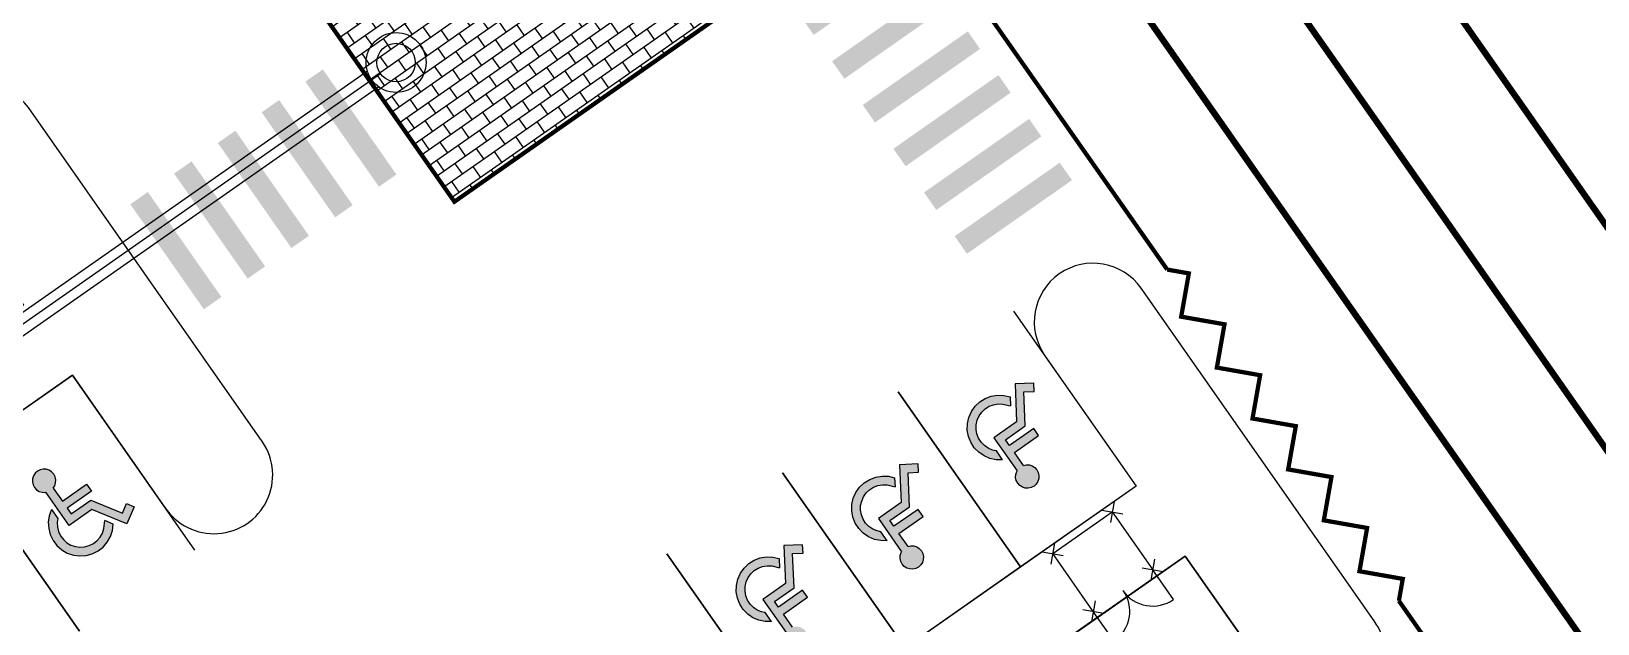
# Model space of a CAD drawing. Header units: millimetres. Extents: x 152904052 to 153933663, y 538271515 to 539240469.
# Drawn here: x 153342112 to 153378759, y 538622528 to 538636389 of the extents above; entities that cross this region are included whole.
import ezdxf

# ---------------------------------------------------------------- set-up
doc = ezdxf.new("R2010")
doc.units = ezdxf.units.MM
doc.layers.add('FENC', color=7, linetype='Continuous')
doc.layers.add('SCHM', color=9, linetype='Continuous')

# ---------------------------------------------------------------- blocks, each defined once
blk = doc.blocks.new('MF-2(H2000)')
for points in [[(48447494, 24728615), (48447141, 24728262)], [(48447141, 24728615), (48447494, 24728262)], [(48449194, 24728615), (48448841, 24728262)], [(48448841, 24728615), (48449194, 24728262)], [(48447494, 24726965), (48447141, 24726612)], [(48447141, 24726965), (48447494, 24726612)], [(48449194, 24726965), (48448841, 24726612)], [(48448841, 24726965), (48449194, 24726612)]]:
    blk.add_lwpolyline(points)
at = {"ltscale": 3}
blk.add_lwpolyline([(48447317, 24726788), (48447317, 24726788), (48447317, 24728438), (48449017, 24728438), (48449017, 24726788), (48449017, 24726788)], dxfattribs=at)
at = {"ltscale": 5}
for points in [[(48448167, 24726788, -0.414214), (48447317, 24725938), (48447317, 24726788)], [(48448167, 24726788, 0.414214), (48449017, 24725938), (48449017, 24726788)]]:
    blk.add_lwpolyline(points, format="xyb", dxfattribs=at)

msp = doc.modelspace()

# ---------------------------------------------------------------- hatches: boundary and pattern name
at = {"layer": 'SCHM'}
h = msp.add_hatch(dxfattribs=at)
h.set_pattern_fill('AR-B816', color=256, scale=1.5, angle=35, style=0)
h.set_pattern_definition([(35, (153148155.48, 538533342.43), (-174.8261, 249.67754), []), (125, (153148155.48, 538533342.43), (-424.50364, 74.85145), [304.8, -304.8])])
h.paths.add_polyline_path([(153349099.9, 538637046.8), (153348755.7, 538637538.3), (153348526, 538637377.4), (153352010.4, 538632401), (153361840.3, 538639284), (153358355.8, 538644260.3), (153357902.8, 538643943.1), (153358160.9, 538643574.5), (153356567.6, 538642458.9), (153354149.9, 538640766), (153354235.9, 538640643.1)])
h.paths.add_polyline_path([(153343851.6, 538644542), (153343974.5, 538644628.1), (153343759.4, 538644935.2), (153343406.8, 538644688.3), (153348526, 538637377.4), (153348755.7, 538637538.3)])
h.paths.add_polyline_path([(153339084.8, 538651611.3), (153338732.1, 538651364.4), (153343406.8, 538644688.3), (153343759.4, 538644935.2)])
h.paths.add_polyline_path([(153348074.4, 538658943.6), (153347050.9, 538658226.9), (153347323.3, 538657837.8), (153347855.8, 538658210.6), (153348070.9, 538657903.5), (153348562, 538658247.3)])
h.paths.add_polyline_path([(153345084.9, 538656850.3), (153338941.3, 538652548.5), (153339213.7, 538652159.4), (153345357.4, 538656461.2)])
h.paths.add_polyline_path([(153353236.6, 538651571.2), (153352783.6, 538651254), (153352998.7, 538650946.9), (153353942.2, 538649599.4), (153354630.5, 538648616.4), (153355261.5, 538647715.3), (153355892.4, 538646814.2), (153356523.3, 538645913.2), (153357211.6, 538644930.2), (153357902.8, 538643943.1), (153358355.8, 538644260.3)])
h.paths.add_polyline_path([(153348562, 538658247.3), (153348070.9, 538657903.5), (153352783.6, 538651254), (153353236.6, 538651571.2)])
for points in [[(153364602.4, 538626590.2), (153364690.9, 538626571.8), (153364837.7, 538626362.2), (153364687.6, 538626363.3), (153364540.7, 538626393.9), (153364402.7, 538626452.7), (153364279, 538626537.6), (153364174.4, 538626645.2), (153364093, 538626771.2), (153364037.9, 538626910.8), (153364011.4, 538627058.5), (153364014.5, 538627208.5), (153364046.9, 538627355), (153364107.6, 538627492.2), (153364194.1, 538627614.8), (153364303, 538627718.1), (153364430.1, 538627797.8), (153364570.4, 538627851.1), (153364718.4, 538627875.7), (153364868.4, 538627870.7), (153365014.4, 538627836.3), (153365023.4, 538627623.7), (153364841.2, 538627666.7), (153364731.9, 538627670.3), (153364624, 538627652.4), (153364521.8, 538627613.6), (153364429.1, 538627555.4), (153364349.8, 538627480.2), (153364286.7, 538627390.8), (153364242.5, 538627290.8), (153364218.8, 538627184), (153364216.6, 538627074.7), (153364235.9, 538626967), (153364276, 538626865.3), (153364335.4, 538626773.4), (153364411.6, 538626695), (153364501.8, 538626633.1)], [(153365590.9, 538626181.1), (153365639.3, 538626128.3), (153365672.3, 538626064.9), (153365687.8, 538625995), (153365684.7, 538625923.5), (153365663.1, 538625855.2), (153365624.7, 538625794.9), (153365571.9, 538625746.5), (153365508.4, 538625713.5), (153365438.6, 538625698), (153365367.1, 538625701.1), (153365298.8, 538625722.6), (153365238.5, 538625761.1), (153365190.1, 538625813.9), (153365157.1, 538625877.3), (153365141.6, 538625947.2), (153365144.7, 538626018.7), (153365166.2, 538626087), (153365177, 538626103.8), (153364633.3, 538626880.3), (153365165.2, 538627252.7), (153365127.7, 538628138.9), (153365564.9, 538628157.4), (153365573.1, 538627962.7), (153365330.6, 538627952.5), (153365364.4, 538627154.3), (153364904.6, 538626832.4), (153364998.3, 538626698.7), (153365564.6, 538627095.2), (153365679.9, 538626930.5), (153365113.6, 538626534), (153365326.5, 538626229.9), (153365390.8, 538626244.2), (153365462.3, 538626241.1), (153365530.5, 538626219.6)], [(153342669.4, 538625965.3), (153342636.3, 538626028.8), (153342588, 538626081.6), (153342527.6, 538626120), (153342459.4, 538626141.5), (153342387.9, 538626144.7), (153342318, 538626129.2), (153342254.5, 538626096.1), (153342201.7, 538626047.8), (153342163.3, 538625987.4), (153342141.8, 538625919.2), (153342138.6, 538625847.7), (153342154.1, 538625777.8), (153342187.2, 538625714.3), (153342235.5, 538625661.6), (153342295.9, 538625623.1), (153342364.1, 538625601.6), (153342435.6, 538625598.5), (153342455.2, 538625602.8), (153342998.8, 538624826.4), (153343530.7, 538625198.8), (153344350.6, 538624860.5), (153344517.5, 538625264.9), (153344337.5, 538625339.2), (153344244.9, 538625114.9), (153343506.4, 538625419.6), (153343046.7, 538625097.7), (153342953, 538625231.5), (153343519.3, 538625628), (153343404, 538625792.6), (153342837.7, 538625396.1), (153342624.8, 538625700.2), (153342660.2, 538625755.7), (153342681.7, 538625824), (153342684.9, 538625895.5)], [(153362887.7, 538624288.3), (153362936.1, 538624235.5), (153362969.1, 538624172.1), (153362984.6, 538624102.2), (153362981.5, 538624030.7), (153362959.9, 538623962.4), (153362921.5, 538623902.1), (153362868.7, 538623853.7), (153362805.2, 538623820.7), (153362735.4, 538623805.2), (153362663.9, 538623808.3), (153362595.6, 538623829.8), (153362535.3, 538623868.3), (153362486.9, 538623921.1), (153362453.9, 538623984.5), (153362438.4, 538624054.4), (153362441.5, 538624125.9), (153362463, 538624194.2), (153362473.8, 538624211), (153361930.1, 538624987.5), (153362462, 538625359.9), (153362424.5, 538626246.1), (153362861.7, 538626264.6), (153362869.9, 538626069.9), (153362627.4, 538626059.7), (153362661.2, 538625261.5), (153362201.4, 538624939.6), (153362295.1, 538624805.8), (153362861.4, 538625202.3), (153362976.7, 538625037.7), (153362410.4, 538624641.2), (153362623.3, 538624337.1), (153362687.6, 538624351.4), (153362759.1, 538624348.3), (153362827.3, 538624326.8)], [(153361899.2, 538624697.4), (153361987.7, 538624679), (153362134.5, 538624469.4), (153361984.4, 538624470.5), (153361837.5, 538624501), (153361699.5, 538624559.9), (153361575.8, 538624644.8), (153361471.2, 538624752.4), (153361389.8, 538624878.4), (153361334.7, 538625018), (153361308.2, 538625165.7), (153361311.2, 538625315.7), (153361343.7, 538625462.2), (153361404.4, 538625599.4), (153361490.9, 538625722), (153361599.8, 538625825.3), (153361726.9, 538625905), (153361867.2, 538625958.3), (153362015.2, 538625982.9), (153362165.1, 538625977.9), (153362311.2, 538625943.5), (153362320.2, 538625730.9), (153362138, 538625773.9), (153362028.7, 538625777.5), (153361920.8, 538625759.6), (153361818.6, 538625720.8), (153361725.9, 538625662.6), (153361646.5, 538625587.4), (153361583.5, 538625498), (153361539.3, 538625398), (153361515.6, 538625291.2), (153361513.4, 538625181.9), (153361532.7, 538625074.2), (153361572.8, 538624972.5), (153361632.2, 538624880.6), (153361708.4, 538624802.2), (153361798.6, 538624740.3)], [(153342715.7, 538624896.5), (153342728.7, 538624986), (153342581.9, 538625195.6), (153342531.6, 538625054.2), (153342510.1, 538624905.7), (153342518.2, 538624755.9), (153342555.7, 538624610.6), (153342621, 538624475.5), (153342711.6, 538624355.9), (153342823.9, 538624256.4), (153342953.6, 538624181), (153343095.6, 538624132.6), (153343244.4, 538624113), (153343394.1, 538624123.1), (153343538.9, 538624162.4), (153343673.1, 538624229.4), (153343791.6, 538624321.6), (153343889.6, 538624435.2), (153343963.3, 538624565.9), (153344009.9, 538624708.5), (153344027.5, 538624857.5), (153343830.9, 538624938.6), (153343808.9, 538624752.8), (153343774.9, 538624648.8), (153343721.2, 538624553.5), (153343649.8, 538624470.7), (153343563.4, 538624403.6), (153343465.6, 538624354.7), (153343360, 538624326.1), (153343250.9, 538624318.7), (153343142.5, 538624333), (153343039, 538624368.3), (153342944.4, 538624423.3), (153342862.5, 538624495.8), (153342796.5, 538624582.9), (153342748.9, 538624681.4), (153342721.6, 538624787.3)], [(153360184.5, 538622395.5), (153360232.8, 538622342.7), (153360265.9, 538622279.3), (153360281.4, 538622209.4), (153360278.3, 538622137.9), (153360256.7, 538622069.6), (153360218.3, 538622009.3), (153360165.5, 538621960.9), (153360102, 538621927.9), (153360032.2, 538621912.4), (153359960.7, 538621915.5), (153359892.4, 538621937), (153359832.1, 538621975.5), (153359783.7, 538622028.3), (153359750.7, 538622091.7), (153359735.2, 538622161.6), (153359738.3, 538622233.1), (153359759.8, 538622301.4), (153359770.6, 538622318.2), (153359226.9, 538623094.7), (153359758.8, 538623467.1), (153359721.3, 538624353.3), (153360158.4, 538624371.8), (153360166.7, 538624177.1), (153359924.2, 538624166.9), (153359958, 538623368.7), (153359498.2, 538623046.8), (153359591.9, 538622913), (153360158.2, 538623309.5), (153360273.5, 538623144.9), (153359707.2, 538622748.4), (153359920.1, 538622444.3), (153359984.4, 538622458.6), (153360055.9, 538622455.5), (153360124.1, 538622434)], [(153359196, 538622804.6), (153359284.5, 538622786.2), (153359431.3, 538622576.5), (153359281.2, 538622577.7), (153359134.3, 538622608.2), (153358996.3, 538622667.1), (153358872.6, 538622752), (153358768, 538622859.6), (153358686.6, 538622985.6), (153358631.5, 538623125.2), (153358605, 538623272.9), (153358608, 538623422.9), (153358640.5, 538623569.4), (153358701.2, 538623706.6), (153358787.7, 538623829.2), (153358896.6, 538623932.5), (153359023.7, 538624012.2), (153359164, 538624065.5), (153359312, 538624090.1), (153359461.9, 538624085.1), (153359608, 538624050.7), (153359617, 538623838.1), (153359434.8, 538623881), (153359325.5, 538623884.7), (153359217.6, 538623866.8), (153359115.4, 538623828), (153359022.7, 538623769.8), (153358943.3, 538623694.6), (153358880.3, 538623605.2), (153358836.1, 538623505.2), (153358812.4, 538623398.4), (153358810.2, 538623289.1), (153358829.5, 538623181.4), (153358869.6, 538623079.7), (153358929, 538622987.8), (153359005.2, 538622909.4), (153359095.4, 538622847.5)]]:
    msp.add_hatch(color=256, dxfattribs=at).paths.add_polyline_path(points)

# ---------------------------------------------------------------- linework, layer by layer
for p, q in [((153364430.1, 538627797.8), (153364570.4, 538627851.1)), ((153364570.4, 538627851.1), (153364718.4, 538627875.7)), ((153364718.4, 538627875.7), (153364868.4, 538627870.7)), ((153364868.4, 538627870.7), (153365014.4, 538627836.3)), ((153365014.4, 538627836.3), (153365023.4, 538627623.7)), ((153365564.9, 538628157.4), (153365127.7, 538628138.9)), ((153365127.7, 538628138.9), (153365165.2, 538627252.7)), ((153365330.6, 538627952.5), (153365573.1, 538627962.7)), ((153365364.4, 538627154.3), (153365330.6, 538627952.5)), ((153365573.1, 538627962.7), (153365564.9, 538628157.4)), ((153364046.9, 538627355), (153364107.6, 538627492.2)), ((153364107.6, 538627492.2), (153364194.1, 538627614.8)), ((153364194.1, 538627614.8), (153364303, 538627718.1)), ((153364286.7, 538627390.8), (153364349.8, 538627480.2)), ((153364303, 538627718.1), (153364430.1, 538627797.8)), ((153364349.8, 538627480.2), (153364429.1, 538627555.4)), ((153364429.1, 538627555.4), (153364521.8, 538627613.6)), ((153364521.8, 538627613.6), (153364624, 538627652.4)), ((153364624, 538627652.4), (153364731.9, 538627670.3)), ((153364731.9, 538627670.3), (153364841.2, 538627666.7)), ((153364841.2, 538627666.7), (153365023.4, 538627623.7)), ((153364011.4, 538627058.5), (153364014.5, 538627208.5)), ((153364014.5, 538627208.5), (153364046.9, 538627355)), ((153364216.6, 538627074.7), (153364218.8, 538627184)), ((153364218.8, 538627184), (153364242.5, 538627290.8)), ((153364242.5, 538627290.8), (153364286.7, 538627390.8)), ((153365165.2, 538627252.7), (153364633.3, 538626880.3)), ((153364904.6, 538626832.4), (153365364.4, 538627154.3)), ((153364037.9, 538626910.8), (153364011.4, 538627058.5)), ((153364093, 538626771.2), (153364037.9, 538626910.8)), ((153364174.4, 538626645.2), (153364093, 538626771.2)), ((153364235.9, 538626967), (153364216.6, 538627074.7)), ((153364276, 538626865.3), (153364235.9, 538626967)), ((153364335.4, 538626773.4), (153364276, 538626865.3)), ((153364411.6, 538626695), (153364335.4, 538626773.4)), ((153364633.3, 538626880.3), (153365177, 538626103.8)), ((153364998.3, 538626698.7), (153364904.6, 538626832.4)), ((153365564.6, 538627095.2), (153364998.3, 538626698.7)), ((153365113.6, 538626534), (153365679.9, 538626930.5)), ((153365679.9, 538626930.5), (153365564.6, 538627095.2)), ((153364279, 538626537.6), (153364174.4, 538626645.2)), ((153364402.7, 538626452.7), (153364279, 538626537.6)), ((153364540.7, 538626393.9), (153364402.7, 538626452.7)), ((153364501.8, 538626633.1), (153364411.6, 538626695)), ((153364602.4, 538626590.2), (153364501.8, 538626633.1)), ((153364687.6, 538626363.3), (153364540.7, 538626393.9)), ((153364690.9, 538626571.8), (153364602.4, 538626590.2)), ((153364837.7, 538626362.2), (153364690.9, 538626571.8)), ((153365326.5, 538626229.9), (153365113.6, 538626534)), ((153342201.7, 538626047.8), (153342163.3, 538625987.4)), ((153342254.5, 538626096.1), (153342201.7, 538626047.8)), ((153342318, 538626129.2), (153342254.5, 538626096.1)), ((153342387.9, 538626144.7), (153342318, 538626129.2)), ((153342459.4, 538626141.5), (153342387.9, 538626144.7)), ((153342527.6, 538626120), (153342459.4, 538626141.5)), ((153342588, 538626081.6), (153342527.6, 538626120)), ((153342636.3, 538626028.8), (153342588, 538626081.6)), ((153342669.4, 538625965.3), (153342636.3, 538626028.8)), ((153362861.7, 538626264.6), (153362424.5, 538626246.1)), ((153362424.5, 538626246.1), (153362462, 538625359.9)), ((153362627.4, 538626059.7), (153362869.9, 538626069.9)), ((153362661.2, 538625261.5), (153362627.4, 538626059.7)), ((153362869.9, 538626069.9), (153362861.7, 538626264.6)), ((153364837.7, 538626362.2), (153364687.6, 538626363.3)), ((153365141.6, 538625947.2), (153365144.7, 538626018.7)), ((153365144.7, 538626018.7), (153365166.2, 538626087)), ((153365166.2, 538626087), (153365177, 538626103.8)), ((153365326.5, 538626229.9), (153365390.8, 538626244.2)), ((153365390.8, 538626244.2), (153365462.3, 538626241.1)), ((153365462.3, 538626241.1), (153365530.5, 538626219.6)), ((153365530.5, 538626219.6), (153365590.9, 538626181.1)), ((153365590.9, 538626181.1), (153365639.3, 538626128.3)), ((153365639.3, 538626128.3), (153365672.3, 538626064.9)), ((153365672.3, 538626064.9), (153365687.8, 538625995)), ((153342141.8, 538625919.2), (153342138.6, 538625847.7)), ((153342138.6, 538625847.7), (153342154.1, 538625777.8)), ((153342163.3, 538625987.4), (153342141.8, 538625919.2)), ((153342154.1, 538625777.8), (153342187.2, 538625714.3)), ((153342187.2, 538625714.3), (153342235.5, 538625661.6)), ((153342235.5, 538625661.6), (153342295.9, 538625623.1)), ((153342624.8, 538625700.2), (153342660.2, 538625755.7)), ((153342624.8, 538625700.2), (153342837.7, 538625396.1)), ((153342660.2, 538625755.7), (153342681.7, 538625824)), ((153342684.9, 538625895.5), (153342669.4, 538625965.3)), ((153342681.7, 538625824), (153342684.9, 538625895.5)), ((153342837.7, 538625396.1), (153343404, 538625792.6)), ((153343404, 538625792.6), (153343519.3, 538625628)), ((153361404.4, 538625599.4), (153361490.9, 538625722)), ((153361490.9, 538625722), (153361599.8, 538625825.3)), ((153361599.8, 538625825.3), (153361726.9, 538625905)), ((153361646.5, 538625587.4), (153361725.9, 538625662.6)), ((153361725.9, 538625662.6), (153361818.6, 538625720.8)), ((153361726.9, 538625905), (153361867.2, 538625958.3)), ((153361818.6, 538625720.8), (153361920.8, 538625759.6)), ((153361867.2, 538625958.3), (153362015.2, 538625982.9)), ((153361920.8, 538625759.6), (153362028.7, 538625777.5)), ((153362015.2, 538625982.9), (153362165.1, 538625977.9)), ((153362028.7, 538625777.5), (153362138, 538625773.9)), ((153362138, 538625773.9), (153362320.2, 538625730.9)), ((153362165.1, 538625977.9), (153362311.2, 538625943.5)), ((153362311.2, 538625943.5), (153362320.2, 538625730.9)), ((153365157.1, 538625877.3), (153365141.6, 538625947.2)), ((153365190.1, 538625813.9), (153365157.1, 538625877.3)), ((153365238.5, 538625761.1), (153365190.1, 538625813.9)), ((153365298.8, 538625722.6), (153365238.5, 538625761.1)), ((153365367.1, 538625701.1), (153365298.8, 538625722.6)), ((153365438.6, 538625698), (153365367.1, 538625701.1)), ((153365508.4, 538625713.5), (153365438.6, 538625698)), ((153365571.9, 538625746.5), (153365508.4, 538625713.5)), ((153365624.7, 538625794.9), (153365571.9, 538625746.5)), ((153365663.1, 538625855.2), (153365624.7, 538625794.9)), ((153365684.7, 538625923.5), (153365663.1, 538625855.2)), ((153365687.8, 538625995), (153365684.7, 538625923.5)), ((153342295.9, 538625623.1), (153342364.1, 538625601.6)), ((153342364.1, 538625601.6), (153342435.6, 538625598.5)), ((153342435.6, 538625598.5), (153342455.2, 538625602.8)), ((153342998.8, 538624826.4), (153342455.2, 538625602.8)), ((153343519.3, 538625628), (153342953, 538625231.5)), ((153343046.7, 538625097.7), (153343506.4, 538625419.6)), ((153343506.4, 538625419.6), (153344244.9, 538625114.9)), ((153344244.9, 538625114.9), (153344337.5, 538625339.2)), ((153344337.5, 538625339.2), (153344517.5, 538625264.9)), ((153361308.2, 538625165.7), (153361311.2, 538625315.7)), ((153361311.2, 538625315.7), (153361343.7, 538625462.2)), ((153361343.7, 538625462.2), (153361404.4, 538625599.4)), ((153361513.4, 538625181.9), (153361515.6, 538625291.2)), ((153361515.6, 538625291.2), (153361539.3, 538625398)), ((153361539.3, 538625398), (153361583.5, 538625498)), ((153361583.5, 538625498), (153361646.5, 538625587.4)), ((153362462, 538625359.9), (153361930.1, 538624987.5)), ((153342531.6, 538625054.2), (153342510.1, 538624905.7)), ((153342510.1, 538624905.7), (153342518.2, 538624755.9)), ((153342581.9, 538625195.6), (153342531.6, 538625054.2)), ((153342581.9, 538625195.6), (153342728.7, 538624986)), ((153342728.7, 538624986), (153342715.7, 538624896.5)), ((153342953, 538625231.5), (153343046.7, 538625097.7)), ((153343530.7, 538625198.8), (153342998.8, 538624826.4)), ((153344350.6, 538624860.5), (153343530.7, 538625198.8)), ((153343808.9, 538624752.8), (153343830.9, 538624938.6)), ((153344027.5, 538624857.5), (153343830.9, 538624938.6)), ((153344517.5, 538625264.9), (153344350.6, 538624860.5)), ((153361334.7, 538625018), (153361308.2, 538625165.7)), ((153361389.8, 538624878.4), (153361334.7, 538625018)), ((153361532.7, 538625074.2), (153361513.4, 538625181.9)), ((153361572.8, 538624972.5), (153361532.7, 538625074.2)), ((153361632.2, 538624880.6), (153361572.8, 538624972.5)), ((153361930.1, 538624987.5), (153362473.8, 538624211)), ((153362201.4, 538624939.6), (153362661.2, 538625261.5)), ((153362295.1, 538624805.8), (153362201.4, 538624939.6)), ((153362861.4, 538625202.3), (153362295.1, 538624805.8)), ((153362410.4, 538624641.2), (153362976.7, 538625037.7)), ((153362976.7, 538625037.7), (153362861.4, 538625202.3)), ((153342518.2, 538624755.9), (153342555.7, 538624610.6)), ((153342555.7, 538624610.6), (153342621, 538624475.5)), ((153342715.7, 538624896.5), (153342721.6, 538624787.3)), ((153342721.6, 538624787.3), (153342748.9, 538624681.4)), ((153342748.9, 538624681.4), (153342796.5, 538624582.9)), ((153342796.5, 538624582.9), (153342862.5, 538624495.8)), ((153343649.8, 538624470.7), (153343721.2, 538624553.5)), ((153343721.2, 538624553.5), (153343774.9, 538624648.8)), ((153343774.9, 538624648.8), (153343808.9, 538624752.8)), ((153343889.6, 538624435.2), (153343963.3, 538624565.9)), ((153343963.3, 538624565.9), (153344009.9, 538624708.5)), ((153344009.9, 538624708.5), (153344027.5, 538624857.5)), ((153361471.2, 538624752.4), (153361389.8, 538624878.4)), ((153361575.8, 538624644.8), (153361471.2, 538624752.4)), ((153361699.5, 538624559.9), (153361575.8, 538624644.8)), ((153361708.4, 538624802.2), (153361632.2, 538624880.6)), ((153361837.5, 538624501), (153361699.5, 538624559.9)), ((153361798.6, 538624740.3), (153361708.4, 538624802.2)), ((153361899.2, 538624697.4), (153361798.6, 538624740.3)), ((153361987.7, 538624679), (153361899.2, 538624697.4)), ((153362134.5, 538624469.4), (153361987.7, 538624679)), ((153362623.3, 538624337.1), (153362410.4, 538624641.2)), ((153342621, 538624475.5), (153342711.6, 538624355.9)), ((153342711.6, 538624355.9), (153342823.9, 538624256.4)), ((153342823.9, 538624256.4), (153342953.6, 538624181)), ((153342862.5, 538624495.8), (153342944.4, 538624423.3)), ((153342944.4, 538624423.3), (153343039, 538624368.3)), ((153342953.6, 538624181), (153343095.6, 538624132.6)), ((153343039, 538624368.3), (153343142.5, 538624333)), ((153343142.5, 538624333), (153343250.9, 538624318.7)), ((153343250.9, 538624318.7), (153343360, 538624326.1)), ((153343360, 538624326.1), (153343465.6, 538624354.7)), ((153343465.6, 538624354.7), (153343563.4, 538624403.6)), ((153343538.9, 538624162.4), (153343673.1, 538624229.4)), ((153343563.4, 538624403.6), (153343649.8, 538624470.7)), ((153343673.1, 538624229.4), (153343791.6, 538624321.6)), ((153343791.6, 538624321.6), (153343889.6, 538624435.2)), ((153360158.4, 538624371.8), (153359721.3, 538624353.3)), ((153359721.3, 538624353.3), (153359758.8, 538623467.1)), ((153359924.2, 538624166.9), (153360166.7, 538624177.1)), ((153360166.7, 538624177.1), (153360158.4, 538624371.8)), ((153361984.4, 538624470.5), (153361837.5, 538624501)), ((153362134.5, 538624469.4), (153361984.4, 538624470.5)), ((153362441.5, 538624125.9), (153362463, 538624194.2)), ((153362463, 538624194.2), (153362473.8, 538624211)), ((153362623.3, 538624337.1), (153362687.6, 538624351.4)), ((153362687.6, 538624351.4), (153362759.1, 538624348.3)), ((153362759.1, 538624348.3), (153362827.3, 538624326.8)), ((153362827.3, 538624326.8), (153362887.7, 538624288.3)), ((153362887.7, 538624288.3), (153362936.1, 538624235.5)), ((153362936.1, 538624235.5), (153362969.1, 538624172.1)), ((153362969.1, 538624172.1), (153362984.6, 538624102.2)), ((153343095.6, 538624132.6), (153343244.4, 538624113)), ((153343244.4, 538624113), (153343394.1, 538624123.1)), ((153343394.1, 538624123.1), (153343538.9, 538624162.4)), ((153358701.2, 538623706.6), (153358787.7, 538623829.2)), ((153358787.7, 538623829.2), (153358896.6, 538623932.5)), ((153358896.6, 538623932.5), (153359023.7, 538624012.2)), ((153359022.7, 538623769.8), (153359115.4, 538623828)), ((153359023.7, 538624012.2), (153359164, 538624065.5)), ((153359115.4, 538623828), (153359217.6, 538623866.8)), ((153359164, 538624065.5), (153359312, 538624090.1)), ((153359217.6, 538623866.8), (153359325.5, 538623884.7)), ((153359312, 538624090.1), (153359461.9, 538624085.1)), ((153359325.5, 538623884.7), (153359434.8, 538623881)), ((153359434.8, 538623881), (153359617, 538623838.1)), ((153359461.9, 538624085.1), (153359608, 538624050.7)), ((153359608, 538624050.7), (153359617, 538623838.1)), ((153359958, 538623368.7), (153359924.2, 538624166.9)), ((153362438.4, 538624054.4), (153362441.5, 538624125.9)), ((153362453.9, 538623984.5), (153362438.4, 538624054.4)), ((153362486.9, 538623921.1), (153362453.9, 538623984.5)), ((153362535.3, 538623868.3), (153362486.9, 538623921.1)), ((153362595.6, 538623829.8), (153362535.3, 538623868.3)), ((153362663.9, 538623808.3), (153362595.6, 538623829.8)), ((153362735.4, 538623805.2), (153362663.9, 538623808.3)), ((153362805.2, 538623820.7), (153362735.4, 538623805.2)), ((153362868.7, 538623853.7), (153362805.2, 538623820.7)), ((153362921.5, 538623902.1), (153362868.7, 538623853.7)), ((153362959.9, 538623962.4), (153362921.5, 538623902.1)), ((153362981.5, 538624030.7), (153362959.9, 538623962.4)), ((153362984.6, 538624102.2), (153362981.5, 538624030.7)), ((153358608, 538623422.9), (153358640.5, 538623569.4)), ((153358640.5, 538623569.4), (153358701.2, 538623706.6)), ((153358812.4, 538623398.4), (153358836.1, 538623505.2)), ((153358836.1, 538623505.2), (153358880.3, 538623605.2)), ((153358880.3, 538623605.2), (153358943.3, 538623694.6)), ((153358943.3, 538623694.6), (153359022.7, 538623769.8)), ((153359758.8, 538623467.1), (153359226.9, 538623094.7)), ((153358605, 538623272.9), (153358608, 538623422.9)), ((153358631.5, 538623125.2), (153358605, 538623272.9)), ((153358686.6, 538622985.6), (153358631.5, 538623125.2)), ((153358810.2, 538623289.1), (153358812.4, 538623398.4)), ((153358829.5, 538623181.4), (153358810.2, 538623289.1)), ((153358869.6, 538623079.7), (153358829.5, 538623181.4)), ((153358929, 538622987.8), (153358869.6, 538623079.7)), ((153359226.9, 538623094.7), (153359770.6, 538622318.2)), ((153359498.2, 538623046.8), (153359958, 538623368.7)), ((153360158.2, 538623309.5), (153359591.9, 538622913)), ((153359707.2, 538622748.4), (153360273.5, 538623144.9)), ((153360273.5, 538623144.9), (153360158.2, 538623309.5)), ((153358768, 538622859.6), (153358686.6, 538622985.6)), ((153358872.6, 538622752), (153358768, 538622859.6)), ((153358996.3, 538622667.1), (153358872.6, 538622752)), ((153359005.2, 538622909.4), (153358929, 538622987.8)), ((153359095.4, 538622847.5), (153359005.2, 538622909.4)), ((153359196, 538622804.6), (153359095.4, 538622847.5)), ((153359284.5, 538622786.2), (153359196, 538622804.6)), ((153359431.3, 538622576.5), (153359284.5, 538622786.2)), ((153359591.9, 538622913), (153359498.2, 538623046.8)), ((153359920.1, 538622444.3), (153359707.2, 538622748.4)), ((153359134.3, 538622608.2), (153358996.3, 538622667.1)), ((153359281.2, 538622577.7), (153359134.3, 538622608.2)), ((153359431.3, 538622576.5), (153359281.2, 538622577.7))]:
    msp.add_line(p, q, dxfattribs=at)
at = {"layer": 'SCHM', "const_width": 100}
msp.add_lwpolyline([(153361840.7, 538639284.2), (153352010.8, 538632401.3), (153338245, 538652061), (153348074.8, 538658943.9)], close=True, dxfattribs=at)
at = {"layer": 'SCHM', "const_width": 150}
msp.add_lwpolyline([(153360333.2, 538658435.7), (153393287, 538611372.8)], dxfattribs=at)
at = {"layer": 'SCHM', "ltscale": 0.3, "const_width": 150}
for points in [[(153358192.7, 538656262.3), (153395417.8, 538603099.3)], [(153355735.3, 538654541.6), (153392960.4, 538601378.6)]]:
    msp.add_lwpolyline(points, dxfattribs=at)
at = {"layer": 'SCHM', "ltscale": 0.05, "const_width": 100}
for points in [[(153368687.5, 538630813.5), (153362449.5, 538639710.5)], [(153379116.8, 538615918.6), (153374108.4, 538623062)]]:
    msp.add_lwpolyline(points, dxfattribs=at)
at = {"layer": 'SCHM', "ltscale": 0.0008}
msp.add_lwpolyline([(153345239.7, 538625247.2, 1.0076141), (153347519.4, 538626785, 0.0024617), (153347462, 538626868), (153342042.5, 538634607.8, 1), (153339789.8, 538633030.4), (153341926.4, 538629979.1), (153231095.2, 538552374.2), (153228958.6, 538555425.5, 1), (153226705.9, 538553848.2), (153232126.2, 538546107.2, 1), (153234378.9, 538547684.5), (153232242.3, 538550735.9), (153343073.6, 538628340.8)], format="xyb", close=True, dxfattribs=at)
at = {"layer": 'SCHM'}
for points in [[(153298009.6, 538599075.5), (153349974.3, 538635461.7)], [(153298267.7, 538598706.9), (153350232.4, 538635093)], [(153365094.1, 538629843.4), (153367961.9, 538625747.6), (153365258.7, 538623854.8), (153362390.9, 538627950.6)], [(153345940.9, 538624245.9), (153343073, 538628341.6), (153340369.8, 538626448.8), (153343237.7, 538622353.1)], [(153362390.9, 538627950.6), (153365258.7, 538623854.8), (153362555.5, 538621962), (153359687.7, 538626057.8)], [(153343237.7, 538622353.1), (153340369.8, 538626448.8), (153337666.6, 538624556), (153340534.5, 538620460.3)], [(153359687.7, 538626057.8), (153362555.5, 538621962), (153359852.3, 538620069.2), (153356984.5, 538624165)], [(153356984.5, 538624165), (153359852.3, 538620069.2), (153357149.1, 538618176.4), (153354281.3, 538622272.2)], [(153371976.6, 538620014.1), (153369108.8, 538624109.8), (153366405.6, 538622217), (153369273.4, 538618121.3)]]:
    msp.add_lwpolyline(points, dxfattribs=at)
at = {"layer": 'SCHM', "ltscale": 5, "flags": 128}
msp.add_lwpolyline([(153298138.6, 538598891.2), (153350277.8, 538635399.4)], dxfattribs=at)
at = {"layer": 'SCHM', "ltscale": 0.0008}
msp.add_lwpolyline([(153373527.7, 538622592.5), (153368078.3, 538630376, 1), (153365825.6, 538628798.6), (153367962.2, 538625747.3), (153241649, 538537301.8), (153239512.4, 538540353.1, 1), (153237259.7, 538538775.8), (153242680, 538531034.8, 1), (153244932.7, 538532612.2), (153242796.1, 538535663.5), (153369109.4, 538624109), (153371275.5, 538621015.4, 1.0252012), (153373527.7, 538622592.5)], format="xyb", dxfattribs=at)
at = {"layer": 'SCHM', "ltscale": 0.005, "const_width": 100}
msp.add_lwpolyline([(153374108.4, 538623062), (153374199, 538623576.1), (153373186.3, 538623754.7), (153373364.9, 538624767.5), (153372352.1, 538624946), (153372530.7, 538625958.8), (153371517.9, 538626137.4), (153371696.5, 538627150.2), (153370683.7, 538627328.7), (153370862.3, 538628341.5), (153369849.5, 538628520.1), (153370028.1, 538629532.9), (153369015.3, 538629711.4), (153369193.9, 538630724.2), (153368687.5, 538630813.5)], dxfattribs=at)
at = {"layer": 'SCHM'}
for radius in [700, 450]:
    msp.add_circle((153350646.4, 538635657.6), radius, dxfattribs=at)
for points in [[(153360417.7, 538636304.1), (153362875.1, 538638024.8), (153360130.9, 538636713.7), (153362588.3, 538638434.4)], [(153361134.6, 538635280.1), (153363592.1, 538637000.9), (153360847.8, 538635689.7), (153363305.3, 538637410.4)], [(153361851.6, 538634256.2), (153364309.1, 538635976.9), (153361564.8, 538634665.8), (153364022.3, 538636386.5)], [(153348524, 538635210.1), (153350244.8, 538632752.6), (153348933.6, 538635496.9), (153350654.3, 538633039.4)], [(153362568.6, 538633232.3), (153365026, 538634953), (153362281.8, 538633641.8), (153364739.2, 538635362.6)], [(153347500.1, 538634493.1), (153349220.8, 538632035.6), (153347909.7, 538634779.9), (153349630.4, 538632322.4)], [(153363285.5, 538632208.3), (153365743, 538633929.1), (153362998.7, 538632617.9), (153365456.2, 538634338.6)], [(153346476.2, 538633776.1), (153348196.9, 538631318.7), (153346885.7, 538634062.9), (153348606.5, 538631605.5)], [(153345452.2, 538633059.2), (153347172.9, 538630601.7), (153345861.8, 538633345.9), (153347582.5, 538630888.5)], [(153364002.5, 538631184.4), (153366460, 538632905.1), (153363715.7, 538631594), (153366173.2, 538633314.7)], [(153344428.3, 538632342.2), (153346149, 538629884.7), (153344837.8, 538632629), (153346558.6, 538630171.5)]]:
    msp.add_solid(points, dxfattribs=at)

# ---------------------------------------------------------------- block references
at = {"layer": 'FENC', "rotation": 35.00000000244937}
msp.add_blockref('MF-2(H2000)', (127863940.2, 490579576), dxfattribs=at)

doc.saveas('drawing.dxf')
